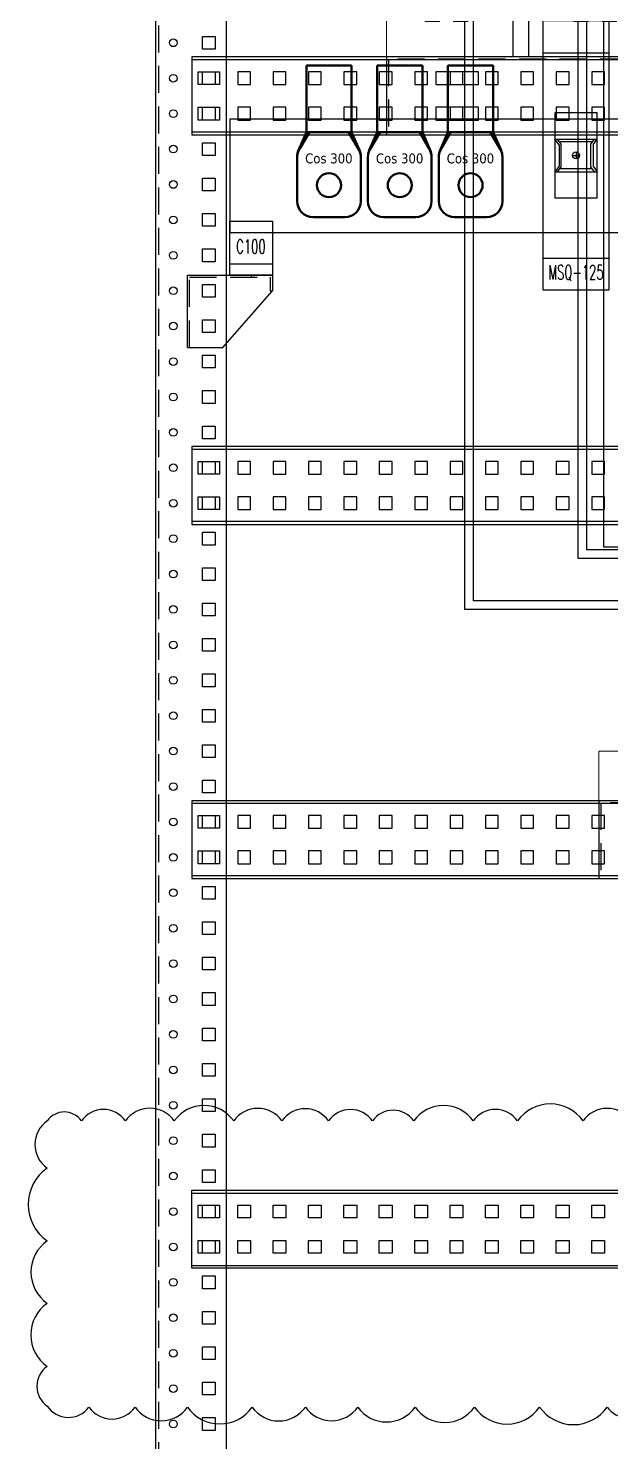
# Model space of a CAD drawing. Header units: millimetres. Extents: x 173893 to 258446, y -176540 to -123824.
# Drawn here: x 202029 to 202440, y -140554 to -139556 of the extents above; entities that cross this region are included whole.
import ezdxf

# ---------------------------------------------------------------- set-up
doc = ezdxf.new("R2010")
doc.units = ezdxf.units.MM
doc.header["$LTSCALE"] = 3
doc.linetypes.add('HIDDEN', pattern=[9.525, 6.35, -3.175])
for name, color, linetype in [('@.DM. NÉT CHÍNH', 7, 'Continuous'), ('@.VISIBLE', 7, 'Continuous'), ('EQUIPMENT', 4, 'Continuous'), ('Text', 7, 'Continuous')]:
    doc.layers.add(name, color=color, linetype=linetype)
doc.layers.add('Symbol (ISO)', color=7, linetype='Continuous', lineweight=25)
doc.layers.add('Visible (ISO)', color=7, linetype='Continuous', lineweight=50)
doc.styles.add('Ann_w01', font='romans.shx', dxfattribs={"width": 0.6, "bigfont": 'chineset.shx'})
doc.styles.add('Note Text (ISO)', font='tahoma.ttf')

# ---------------------------------------------------------------- blocks, each defined once
blk = doc.blocks.new('*U91')
at = {"color": 1, "lineweight": 5, "ltscale": 2}
for p, q in [((-200, 35), (-172.5, 35)), ((-200, 35), (-200, 0)), ((-162.5, 35), (-152.5, 35)), ((-142.5, 35), (-67.5, 35)), ((-57.5, 35), (-47.5, 35)), ((-37.5, 35), (37.5, 35)), ((57.5, 35), (47.5, 35)), ((67.5, 35), (142.5, 35)), ((152.5, 35), (162.5, 35)), ((172.5, 35), (200, 35)), ((200, 35), (200, 0)), ((200, 0), (-200, 0))]:
    blk.add_line(p, q, dxfattribs=at)
at = {"color": 252, "lineweight": 5, "ltscale": 2}
for p, q in [((-172.5, 35), (-172.5, 25)), ((-162.5, 35), (-162.5, 25)), ((-152.5, 35), (-152.5, 25)), ((-142.5, 35), (-142.5, 25)), ((-67.5, 35), (-67.5, 25)), ((-57.5, 35), (-57.5, 25)), ((-47.5, 35), (-47.5, 25)), ((-37.5, 35), (-37.5, 25)), ((37.5, 35), (37.5, 25)), ((47.5, 35), (57.5, 35)), ((47.5, 35), (47.5, 25)), ((57.5, 35), (57.5, 25)), ((67.5, 35), (67.5, 25)), ((142.5, 35), (142.5, 25)), ((152.5, 35), (162.5, 35)), ((152.5, 35), (152.5, 25)), ((162.5, 35), (162.5, 25)), ((172.5, 35), (172.5, 25)), ((-172.5, 25), (-162.5, 25)), ((-152.5, 25), (-142.5, 25)), ((-57.5, 25), (-67.5, 25)), ((-47.5, 25), (-37.5, 25)), ((47.5, 25), (37.5, 25)), ((57.5, 25), (67.5, 25)), ((152.5, 25), (142.5, 25)), ((162.5, 25), (172.5, 25)), ((-99.5, 0), (-110.5, 0)), ((99.5, 0), (110.5, 0))]:
    blk.add_line(p, q, dxfattribs=at)
at = {"color": 252}
for p, q in [((-114, 30), (-114, 35)), ((-96, 30), (-114, 30)), ((-110.5, 0), (-110.5, 30)), ((-99.5, 0), (-99.5, 30)), ((-96, 35), (-96, 30)), ((96, 35), (96, 30)), ((96, 30), (114, 30)), ((99.5, 0), (99.5, 30)), ((110.5, 0), (110.5, 30)), ((114, 30), (114, 35))]:
    blk.add_line(p, q, dxfattribs=at)
blk = doc.blocks.new('A$Cb9864b83')
at = {"layer": 'EQUIPMENT', "color": 2}
for p, q in [((0, 30), (30, 30)), ((0, 8), (30, 8))]:
    blk.add_line(p, q, dxfattribs=at)
blk.add_lwpolyline([(0, 38), (30, 38), (30, 0), (0, 0)], close=True, dxfattribs=at)
blk = doc.blocks.new('*U2989')
at = {"layer": '@.DM. NÉT CHÍNH', "color": 1}
for p, q in [((0, 53), (924, 53)), ((0, 2), (924, 2))]:
    blk.add_line(p, q, dxfattribs=at)
for points in [[(0, 55), (924, 55), (924, 0), (0, 0)], [(19.5, 44.5), (19.5, 35.5), (4.5, 35.5), (4.5, 44.5)], [(32.5, 44.5), (41.5, 44.5), (41.5, 35.5), (32.5, 35.5)], [(57.5, 44.5), (66.5, 44.5), (66.5, 35.5), (57.5, 35.5)], [(82.5, 44.5), (91.5, 44.5), (91.5, 35.5), (82.5, 35.5)], [(107.5, 44.5), (116.5, 44.5), (116.5, 35.5), (107.5, 35.5)], [(132.5, 44.5), (141.5, 44.5), (141.5, 35.5), (132.5, 35.5)], [(157.5, 44.5), (166.5, 44.5), (166.5, 35.5), (157.5, 35.5)], [(182.5, 44.5), (191.5, 44.5), (191.5, 35.5), (182.5, 35.5)], [(207.5, 44.5), (216.5, 44.5), (216.5, 35.5), (207.5, 35.5)], [(232.5, 44.5), (241.5, 44.5), (241.5, 35.5), (232.5, 35.5)], [(257.5, 44.5), (266.5, 44.5), (266.5, 35.5), (257.5, 35.5)], [(282.5, 44.5), (291.5, 44.5), (291.5, 35.5), (282.5, 35.5)], [(307.5, 44.5), (316.5, 44.5), (316.5, 35.5), (307.5, 35.5)], [(332.5, 44.5), (341.5, 44.5), (341.5, 35.5), (332.5, 35.5)], [(357.5, 44.5), (366.5, 44.5), (366.5, 35.5), (357.5, 35.5)], [(382.5, 44.5), (391.5, 44.5), (391.5, 35.5), (382.5, 35.5)], [(407.5, 44.5), (416.5, 44.5), (416.5, 35.5), (407.5, 35.5)], [(432.5, 44.5), (441.5, 44.5), (441.5, 35.5), (432.5, 35.5)], [(457.5, 44.5), (466.5, 44.5), (466.5, 35.5), (457.5, 35.5)], [(482.5, 44.5), (491.5, 44.5), (491.5, 35.5), (482.5, 35.5)], [(507.5, 44.5), (516.5, 44.5), (516.5, 35.5), (507.5, 35.5)], [(532.5, 44.5), (541.5, 44.5), (541.5, 35.5), (532.5, 35.5)], [(557.5, 44.5), (566.5, 44.5), (566.5, 35.5), (557.5, 35.5)], [(582.5, 44.5), (591.5, 44.5), (591.5, 35.5), (582.5, 35.5)], [(607.5, 44.5), (616.5, 44.5), (616.5, 35.5), (607.5, 35.5)], [(632.5, 44.5), (641.5, 44.5), (641.5, 35.5), (632.5, 35.5)], [(657.5, 44.5), (666.5, 44.5), (666.5, 35.5), (657.5, 35.5)], [(682.5, 44.5), (691.5, 44.5), (691.5, 35.5), (682.5, 35.5)], [(707.5, 44.5), (716.5, 44.5), (716.5, 35.5), (707.5, 35.5)], [(732.5, 44.5), (741.5, 44.5), (741.5, 35.5), (732.5, 35.5)], [(757.5, 44.5), (766.5, 44.5), (766.5, 35.5), (757.5, 35.5)], [(782.5, 44.5), (791.5, 44.5), (791.5, 35.5), (782.5, 35.5)], [(807.5, 44.5), (816.5, 44.5), (816.5, 35.5), (807.5, 35.5)], [(832.5, 44.5), (841.5, 44.5), (841.5, 35.5), (832.5, 35.5)], [(857.5, 44.5), (866.5, 44.5), (866.5, 35.5), (857.5, 35.5)], [(882.5, 44.5), (891.5, 44.5), (891.5, 35.5), (882.5, 35.5)], [(904.5, 44.5), (904.5, 35.5), (919.5, 35.5), (919.5, 44.5)], [(19.5, 19.5), (19.5, 10.5), (4.5, 10.5), (4.5, 19.5)], [(32.5, 19.5), (41.5, 19.5), (41.5, 10.5), (32.5, 10.5)], [(57.5, 19.5), (66.5, 19.5), (66.5, 10.5), (57.5, 10.5)], [(82.5, 19.5), (91.5, 19.5), (91.5, 10.5), (82.5, 10.5)], [(107.5, 19.5), (116.5, 19.5), (116.5, 10.5), (107.5, 10.5)], [(132.5, 19.5), (141.5, 19.5), (141.5, 10.5), (132.5, 10.5)], [(157.5, 19.5), (166.5, 19.5), (166.5, 10.5), (157.5, 10.5)], [(182.5, 19.5), (191.5, 19.5), (191.5, 10.5), (182.5, 10.5)], [(207.5, 19.5), (216.5, 19.5), (216.5, 10.5), (207.5, 10.5)], [(232.5, 19.5), (241.5, 19.5), (241.5, 10.5), (232.5, 10.5)], [(257.5, 19.5), (266.5, 19.5), (266.5, 10.5), (257.5, 10.5)], [(282.5, 19.5), (291.5, 19.5), (291.5, 10.5), (282.5, 10.5)], [(307.5, 19.5), (316.5, 19.5), (316.5, 10.5), (307.5, 10.5)], [(332.5, 19.5), (341.5, 19.5), (341.5, 10.5), (332.5, 10.5)], [(357.5, 19.5), (366.5, 19.5), (366.5, 10.5), (357.5, 10.5)], [(382.5, 19.5), (391.5, 19.5), (391.5, 10.5), (382.5, 10.5)], [(407.5, 19.5), (416.5, 19.5), (416.5, 10.5), (407.5, 10.5)], [(432.5, 19.5), (441.5, 19.5), (441.5, 10.5), (432.5, 10.5)], [(457.5, 19.5), (466.5, 19.5), (466.5, 10.5), (457.5, 10.5)], [(482.5, 19.5), (491.5, 19.5), (491.5, 10.5), (482.5, 10.5)], [(507.5, 19.5), (516.5, 19.5), (516.5, 10.5), (507.5, 10.5)], [(532.5, 19.5), (541.5, 19.5), (541.5, 10.5), (532.5, 10.5)], [(557.5, 19.5), (566.5, 19.5), (566.5, 10.5), (557.5, 10.5)], [(582.5, 19.5), (591.5, 19.5), (591.5, 10.5), (582.5, 10.5)], [(607.5, 19.5), (616.5, 19.5), (616.5, 10.5), (607.5, 10.5)], [(632.5, 19.5), (641.5, 19.5), (641.5, 10.5), (632.5, 10.5)], [(657.5, 19.5), (666.5, 19.5), (666.5, 10.5), (657.5, 10.5)], [(682.5, 19.5), (691.5, 19.5), (691.5, 10.5), (682.5, 10.5)], [(707.5, 19.5), (716.5, 19.5), (716.5, 10.5), (707.5, 10.5)], [(732.5, 19.5), (741.5, 19.5), (741.5, 10.5), (732.5, 10.5)], [(757.5, 19.5), (766.5, 19.5), (766.5, 10.5), (757.5, 10.5)], [(782.5, 19.5), (791.5, 19.5), (791.5, 10.5), (782.5, 10.5)], [(807.5, 19.5), (816.5, 19.5), (816.5, 10.5), (807.5, 10.5)], [(832.5, 19.5), (841.5, 19.5), (841.5, 10.5), (832.5, 10.5)], [(857.5, 19.5), (866.5, 19.5), (866.5, 10.5), (857.5, 10.5)], [(882.5, 19.5), (891.5, 19.5), (891.5, 10.5), (882.5, 10.5)], [(904.5, 19.5), (904.5, 10.5), (919.5, 10.5), (919.5, 19.5)]]:
    blk.add_lwpolyline(points, close=True, dxfattribs=at)

msp = doc.modelspace()

# ---------------------------------------------------------------- linework, layer by layer
for p, q in [((202186.38, -139730.4), (202186.38, -139731.9)), ((202166.38, -139781.4), (202201.38, -139741.4)), ((202199.88, -139741.4), (202201.38, -139741.4)), ((202141.38, -139781.4), (202166.38, -139781.4))]:
    msp.add_line(p, q)
for points in [[(202281.88, -139631.4), (202681.88, -139631.4), (202681.88, -139576.4), (202281.88, -139576.4)], [(202316.88, -139595.9), (202346.88, -139595.9), (202346.88, -139586.9), (202316.88, -139586.9)], [(202316.88, -139620.9), (202346.88, -139620.9), (202346.88, -139611.9), (202316.88, -139611.9)], [(202431.88, -140156.4), (202831.88, -140156.4), (202831.88, -140101.4), (202431.88, -140101.4)]]:
    msp.add_lwpolyline(points, close=True)
at = {"linetype": 'HIDDEN'}
for points in [[(202680.38, -139631.4), (202680.38, -139577.9), (202283.38, -139577.9), (202283.38, -139631.4)], [(202142.88, -139781.4), (202142.88, -139731.9), (202199.88, -139731.9), (202199.88, -139741.4)], [(202830.38, -140156.4), (202830.38, -140102.9), (202433.38, -140102.9), (202433.38, -140156.4)]]:
    msp.add_lwpolyline(points, dxfattribs=at)
msp.add_lwpolyline([(202141.38, -139781.4), (202141.38, -139730.4), (202201.38, -139730.4), (202201.38, -139741.4)])
at = {"layer": '@.DM. NÉT CHÍNH', "color": 1}
for p, q in [((203068.38, -139578.4), (202144.38, -139578.4)), ((203068.38, -139629.4), (202144.38, -139629.4)), ((203068.38, -139853.4), (202144.38, -139853.4)), ((203068.38, -139904.4), (202144.38, -139904.4)), ((203068.38, -140103.4), (202144.38, -140103.4)), ((203068.38, -140154.4), (202144.38, -140154.4))]:
    msp.add_line(p, q, dxfattribs=at)
at = {"layer": '@.DM. NÉT CHÍNH'}
msp.add_lwpolyline([(203093.88, -139066.4), (202118.88, -139066.4), (202118.88, -141166.4), (203093.88, -141166.4)], close=True, dxfattribs=at)
at = {"layer": '@.DM. NÉT CHÍNH', "linetype": 'HIDDEN'}
msp.add_lwpolyline([(203091.88, -139068.4), (202120.88, -139068.4), (202120.88, -141164.4), (203091.88, -141164.4)], close=True, dxfattribs=at)
at = {"layer": '@.DM. NÉT CHÍNH'}
msp.add_lwpolyline([(202168.88, -141166.4), (202168.88, -139066.4)], dxfattribs=at)
at = {"layer": '@.DM. NÉT CHÍNH', "linetype": 'Continuous'}
for points in [[(202489.38, -140076.4), (202489.38, -139966.4), (202337.38, -139966.4), (202337.38, -139471.4)], [(202495.38, -140076.4), (202495.38, -139960.4), (202343.38, -139960.4), (202343.38, -139471.4)]]:
    msp.add_lwpolyline(points, dxfattribs=at)
at = {"layer": '@.DM. NÉT CHÍNH', "color": 2}
for points in [[(202160.88, -139561.9), (202160.88, -139570.9), (202151.88, -139570.9), (202151.88, -139561.9)], [(202160.88, -139586.9), (202160.88, -139595.9), (202151.88, -139595.9), (202151.88, -139586.9)], [(202160.88, -139611.9), (202160.88, -139620.9), (202151.88, -139620.9), (202151.88, -139611.9)], [(202160.88, -139636.9), (202160.88, -139645.9), (202151.88, -139645.9), (202151.88, -139636.9)], [(202160.88, -139661.9), (202160.88, -139670.9), (202151.88, -139670.9), (202151.88, -139661.9)], [(202160.88, -139686.9), (202160.88, -139695.9), (202151.88, -139695.9), (202151.88, -139686.9)], [(202160.88, -139711.9), (202160.88, -139720.9), (202151.88, -139720.9), (202151.88, -139711.9)], [(202160.88, -139736.9), (202160.88, -139745.9), (202151.88, -139745.9), (202151.88, -139736.9)], [(202160.88, -139761.9), (202160.88, -139770.9), (202151.88, -139770.9), (202151.88, -139761.9)], [(202160.88, -139786.9), (202160.88, -139795.9), (202151.88, -139795.9), (202151.88, -139786.9)], [(202160.88, -139811.9), (202160.88, -139820.9), (202151.88, -139820.9), (202151.88, -139811.9)], [(202160.88, -139836.9), (202160.88, -139845.9), (202151.88, -139845.9), (202151.88, -139836.9)], [(202160.88, -139861.9), (202160.88, -139870.9), (202151.88, -139870.9), (202151.88, -139861.9)], [(202160.88, -139886.9), (202160.88, -139895.9), (202151.88, -139895.9), (202151.88, -139886.9)], [(202160.88, -139911.9), (202160.88, -139920.9), (202151.88, -139920.9), (202151.88, -139911.9)], [(202160.88, -139936.9), (202160.88, -139945.9), (202151.88, -139945.9), (202151.88, -139936.9)], [(202160.88, -139961.9), (202160.88, -139970.9), (202151.88, -139970.9), (202151.88, -139961.9)], [(202160.88, -139986.9), (202160.88, -139995.9), (202151.88, -139995.9), (202151.88, -139986.9)], [(202160.88, -140011.9), (202160.88, -140020.9), (202151.88, -140020.9), (202151.88, -140011.9)], [(202160.88, -140036.9), (202160.88, -140045.9), (202151.88, -140045.9), (202151.88, -140036.9)], [(202160.88, -140061.9), (202160.88, -140070.9), (202151.88, -140070.9), (202151.88, -140061.9)], [(202160.88, -140086.9), (202160.88, -140095.9), (202151.88, -140095.9), (202151.88, -140086.9)], [(202160.88, -140111.9), (202160.88, -140120.9), (202151.88, -140120.9), (202151.88, -140111.9)], [(202160.88, -140136.9), (202160.88, -140145.9), (202151.88, -140145.9), (202151.88, -140136.9)], [(202160.88, -140161.9), (202160.88, -140170.9), (202151.88, -140170.9), (202151.88, -140161.9)], [(202160.88, -140186.9), (202160.88, -140195.9), (202151.88, -140195.9), (202151.88, -140186.9)], [(202160.88, -140211.9), (202160.88, -140220.9), (202151.88, -140220.9), (202151.88, -140211.9)], [(202160.88, -140236.9), (202160.88, -140245.9), (202151.88, -140245.9), (202151.88, -140236.9)], [(202160.88, -140261.9), (202160.88, -140270.9), (202151.88, -140270.9), (202151.88, -140261.9)], [(202160.88, -140286.9), (202160.88, -140295.9), (202151.88, -140295.9), (202151.88, -140286.9)], [(202160.88, -140311.9), (202160.88, -140320.9), (202151.88, -140320.9), (202151.88, -140311.9)], [(202160.88, -140336.9), (202160.88, -140345.9), (202151.88, -140345.9), (202151.88, -140336.9)], [(202160.88, -140361.9), (202160.88, -140370.9), (202151.88, -140370.9), (202151.88, -140361.9)], [(202160.88, -140386.9), (202160.88, -140395.9), (202151.88, -140395.9), (202151.88, -140386.9)], [(202160.88, -140411.9), (202160.88, -140420.9), (202151.88, -140420.9), (202151.88, -140411.9)], [(202160.88, -140436.9), (202160.88, -140445.9), (202151.88, -140445.9), (202151.88, -140436.9)], [(202160.88, -140461.9), (202160.88, -140470.9), (202151.88, -140470.9), (202151.88, -140461.9)], [(202160.88, -140486.9), (202160.88, -140495.9), (202151.88, -140495.9), (202151.88, -140486.9)], [(202160.88, -140511.9), (202160.88, -140520.9), (202151.88, -140520.9), (202151.88, -140511.9)], [(202160.88, -140536.9), (202160.88, -140545.9), (202151.88, -140545.9), (202151.88, -140536.9)]]:
    msp.add_lwpolyline(points, close=True, dxfattribs=at)
at = {"layer": '@.DM. NÉT CHÍNH', "color": 1}
for points in [[(203068.38, -139576.4), (202144.38, -139576.4), (202144.38, -139631.4), (203068.38, -139631.4)], [(202163.88, -139586.9), (202163.88, -139595.9), (202148.88, -139595.9), (202148.88, -139586.9)], [(202185.88, -139586.9), (202176.88, -139586.9), (202176.88, -139595.9), (202185.88, -139595.9)], [(202210.88, -139586.9), (202201.88, -139586.9), (202201.88, -139595.9), (202210.88, -139595.9)], [(202235.88, -139586.9), (202226.88, -139586.9), (202226.88, -139595.9), (202235.88, -139595.9)], [(202260.88, -139586.9), (202251.88, -139586.9), (202251.88, -139595.9), (202260.88, -139595.9)], [(202285.88, -139586.9), (202276.88, -139586.9), (202276.88, -139595.9), (202285.88, -139595.9)], [(202310.88, -139586.9), (202301.88, -139586.9), (202301.88, -139595.9), (202310.88, -139595.9)], [(202335.88, -139586.9), (202326.88, -139586.9), (202326.88, -139595.9), (202335.88, -139595.9)], [(202360.88, -139586.9), (202351.88, -139586.9), (202351.88, -139595.9), (202360.88, -139595.9)], [(202385.88, -139586.9), (202376.88, -139586.9), (202376.88, -139595.9), (202385.88, -139595.9)], [(202410.88, -139586.9), (202401.88, -139586.9), (202401.88, -139595.9), (202410.88, -139595.9)], [(202435.88, -139586.9), (202426.88, -139586.9), (202426.88, -139595.9), (202435.88, -139595.9)], [(202163.88, -139611.9), (202163.88, -139620.9), (202148.88, -139620.9), (202148.88, -139611.9)], [(202185.88, -139611.9), (202176.88, -139611.9), (202176.88, -139620.9), (202185.88, -139620.9)], [(202210.88, -139611.9), (202201.88, -139611.9), (202201.88, -139620.9), (202210.88, -139620.9)], [(202235.88, -139611.9), (202226.88, -139611.9), (202226.88, -139620.9), (202235.88, -139620.9)], [(202260.88, -139611.9), (202251.88, -139611.9), (202251.88, -139620.9), (202260.88, -139620.9)], [(202285.88, -139611.9), (202276.88, -139611.9), (202276.88, -139620.9), (202285.88, -139620.9)], [(202310.88, -139611.9), (202301.88, -139611.9), (202301.88, -139620.9), (202310.88, -139620.9)], [(202335.88, -139611.9), (202326.88, -139611.9), (202326.88, -139620.9), (202335.88, -139620.9)], [(202360.88, -139611.9), (202351.88, -139611.9), (202351.88, -139620.9), (202360.88, -139620.9)], [(202385.88, -139611.9), (202376.88, -139611.9), (202376.88, -139620.9), (202385.88, -139620.9)], [(202410.88, -139611.9), (202401.88, -139611.9), (202401.88, -139620.9), (202410.88, -139620.9)], [(202435.88, -139611.9), (202426.88, -139611.9), (202426.88, -139620.9), (202435.88, -139620.9)], [(203068.38, -139851.4), (202144.38, -139851.4), (202144.38, -139906.4), (203068.38, -139906.4)], [(202163.88, -139861.9), (202163.88, -139870.9), (202148.88, -139870.9), (202148.88, -139861.9)], [(202185.88, -139861.9), (202176.88, -139861.9), (202176.88, -139870.9), (202185.88, -139870.9)], [(202210.88, -139861.9), (202201.88, -139861.9), (202201.88, -139870.9), (202210.88, -139870.9)], [(202235.88, -139861.9), (202226.88, -139861.9), (202226.88, -139870.9), (202235.88, -139870.9)], [(202260.88, -139861.9), (202251.88, -139861.9), (202251.88, -139870.9), (202260.88, -139870.9)], [(202285.88, -139861.9), (202276.88, -139861.9), (202276.88, -139870.9), (202285.88, -139870.9)], [(202310.88, -139861.9), (202301.88, -139861.9), (202301.88, -139870.9), (202310.88, -139870.9)], [(202335.88, -139861.9), (202326.88, -139861.9), (202326.88, -139870.9), (202335.88, -139870.9)], [(202360.88, -139861.9), (202351.88, -139861.9), (202351.88, -139870.9), (202360.88, -139870.9)], [(202385.88, -139861.9), (202376.88, -139861.9), (202376.88, -139870.9), (202385.88, -139870.9)], [(202410.88, -139861.9), (202401.88, -139861.9), (202401.88, -139870.9), (202410.88, -139870.9)], [(202435.88, -139861.9), (202426.88, -139861.9), (202426.88, -139870.9), (202435.88, -139870.9)], [(202163.88, -139886.9), (202163.88, -139895.9), (202148.88, -139895.9), (202148.88, -139886.9)], [(202185.88, -139886.9), (202176.88, -139886.9), (202176.88, -139895.9), (202185.88, -139895.9)], [(202210.88, -139886.9), (202201.88, -139886.9), (202201.88, -139895.9), (202210.88, -139895.9)], [(202235.88, -139886.9), (202226.88, -139886.9), (202226.88, -139895.9), (202235.88, -139895.9)], [(202260.88, -139886.9), (202251.88, -139886.9), (202251.88, -139895.9), (202260.88, -139895.9)], [(202285.88, -139886.9), (202276.88, -139886.9), (202276.88, -139895.9), (202285.88, -139895.9)], [(202310.88, -139886.9), (202301.88, -139886.9), (202301.88, -139895.9), (202310.88, -139895.9)], [(202335.88, -139886.9), (202326.88, -139886.9), (202326.88, -139895.9), (202335.88, -139895.9)], [(202360.88, -139886.9), (202351.88, -139886.9), (202351.88, -139895.9), (202360.88, -139895.9)], [(202385.88, -139886.9), (202376.88, -139886.9), (202376.88, -139895.9), (202385.88, -139895.9)], [(202410.88, -139886.9), (202401.88, -139886.9), (202401.88, -139895.9), (202410.88, -139895.9)], [(202435.88, -139886.9), (202426.88, -139886.9), (202426.88, -139895.9), (202435.88, -139895.9)], [(203068.38, -140101.4), (202144.38, -140101.4), (202144.38, -140156.4), (203068.38, -140156.4)], [(202163.88, -140111.9), (202163.88, -140120.9), (202148.88, -140120.9), (202148.88, -140111.9)], [(202185.88, -140111.9), (202176.88, -140111.9), (202176.88, -140120.9), (202185.88, -140120.9)], [(202210.88, -140111.9), (202201.88, -140111.9), (202201.88, -140120.9), (202210.88, -140120.9)], [(202235.88, -140111.9), (202226.88, -140111.9), (202226.88, -140120.9), (202235.88, -140120.9)], [(202260.88, -140111.9), (202251.88, -140111.9), (202251.88, -140120.9), (202260.88, -140120.9)], [(202285.88, -140111.9), (202276.88, -140111.9), (202276.88, -140120.9), (202285.88, -140120.9)], [(202310.88, -140111.9), (202301.88, -140111.9), (202301.88, -140120.9), (202310.88, -140120.9)], [(202335.88, -140111.9), (202326.88, -140111.9), (202326.88, -140120.9), (202335.88, -140120.9)], [(202360.88, -140111.9), (202351.88, -140111.9), (202351.88, -140120.9), (202360.88, -140120.9)], [(202385.88, -140111.9), (202376.88, -140111.9), (202376.88, -140120.9), (202385.88, -140120.9)], [(202410.88, -140111.9), (202401.88, -140111.9), (202401.88, -140120.9), (202410.88, -140120.9)], [(202435.88, -140111.9), (202426.88, -140111.9), (202426.88, -140120.9), (202435.88, -140120.9)], [(202163.88, -140136.9), (202163.88, -140145.9), (202148.88, -140145.9), (202148.88, -140136.9)], [(202185.88, -140136.9), (202176.88, -140136.9), (202176.88, -140145.9), (202185.88, -140145.9)], [(202210.88, -140136.9), (202201.88, -140136.9), (202201.88, -140145.9), (202210.88, -140145.9)], [(202235.88, -140136.9), (202226.88, -140136.9), (202226.88, -140145.9), (202235.88, -140145.9)], [(202260.88, -140136.9), (202251.88, -140136.9), (202251.88, -140145.9), (202260.88, -140145.9)], [(202285.88, -140136.9), (202276.88, -140136.9), (202276.88, -140145.9), (202285.88, -140145.9)], [(202310.88, -140136.9), (202301.88, -140136.9), (202301.88, -140145.9), (202310.88, -140145.9)], [(202335.88, -140136.9), (202326.88, -140136.9), (202326.88, -140145.9), (202335.88, -140145.9)], [(202360.88, -140136.9), (202351.88, -140136.9), (202351.88, -140145.9), (202360.88, -140145.9)], [(202385.88, -140136.9), (202376.88, -140136.9), (202376.88, -140145.9), (202385.88, -140145.9)], [(202410.88, -140136.9), (202401.88, -140136.9), (202401.88, -140145.9), (202410.88, -140145.9)], [(202435.88, -140136.9), (202426.88, -140136.9), (202426.88, -140145.9), (202435.88, -140145.9)]]:
    msp.add_lwpolyline(points, close=True, dxfattribs=at)
at = {"layer": '@.DM. NÉT CHÍNH', "linetype": 'Continuous'}
msp.add_lwpolyline([(202454.71, -140327.43, 0.520567), (202420.78, -140327.43, 0.520567), (202374.56, -140327.43, 0.520567), (202343.24, -140327.43, 0.520567), (202301.19, -140327.43, 0.520567), (202272.02, -140327.43, 0.520567), (202241.04, -140327.43, 0.520567), (202208.08, -140327.43, 0.520567), (202174.04, -140327.43, 0.520567), (202132.05, -140327.43, 0.520567), (202097.51, -140327.43, 0.520567), (202066.48, -140327.43, 0.520567), (202042.28, -140327.43, 0.520567), (202042.28, -140360.69, 0.520567), (202042.28, -140412.12, 0.520567), (202042.28, -140456.23, 0.520567), (202042.28, -140500.74, 0.520567), (202042.28, -140528.7, 0.520567), (202071.78, -140529.43, 0.520567), (202104.34, -140529.43, 0.520567), (202141.41, -140529.43, 0.520567), (202187.01, -140529.43, 0.520567), (202224.67, -140529.43, 0.520567), (202261.66, -140529.43, 0.520567), (202302.1, -140529.43, 0.520567), (202344.1, -140529.43, 0.520567), (202390.14, -140529.43, 0.520567), (202437.85, -140529.43, 0.520567), (202466, -140529.43, 0.520567)], format="xyb", dxfattribs=at)
at = {"layer": '@.DM. NÉT CHÍNH', "color": 2}
for centre in [(202131.38, -139566.4), (202131.38, -139591.4), (202131.38, -139616.4), (202131.38, -139641.4), (202131.38, -139666.4), (202131.38, -139691.4), (202131.38, -139716.4), (202131.38, -139741.4), (202131.38, -139766.4), (202131.38, -139791.4), (202131.38, -139816.4), (202131.38, -139841.4), (202131.38, -139866.4), (202131.38, -139891.4), (202131.38, -139916.4), (202131.38, -139941.4), (202131.38, -139966.4), (202131.38, -139991.4), (202131.38, -140016.4), (202131.38, -140041.4), (202131.38, -140066.4), (202131.38, -140091.4), (202131.38, -140116.4), (202131.38, -140141.4), (202131.38, -140166.4), (202131.38, -140191.4), (202131.38, -140216.4), (202131.38, -140241.4), (202131.38, -140266.4), (202131.38, -140291.4), (202131.38, -140316.4), (202131.38, -140341.4), (202131.38, -140366.4), (202131.38, -140391.4), (202131.38, -140416.4), (202131.38, -140441.4), (202131.38, -140466.4), (202131.38, -140491.4), (202131.38, -140516.4), (202131.38, -140541.4)]:
    msp.add_circle(centre, 2.7, dxfattribs=at)
at = {"layer": '@.VISIBLE', "color": 4}
for points in [[(202565.38, -140036.4), (202565.38, -139930.4), (202417.38, -139930.4), (202417.38, -139471.4)], [(202571.38, -140036.4), (202571.38, -139924.4), (202423.38, -139924.4), (202423.38, -139471.4)], [(202587.38, -140036.4), (202587.38, -139922.4), (202435.38, -139922.4), (202435.38, -139471.4)]]:
    msp.add_lwpolyline(points, dxfattribs=at)
at = {"layer": '@.VISIBLE', "color": 1}
msp.add_lwpolyline([(202171.38, -139700.4), (202730.33, -139700.4), (202730.33, -139620.4), (202171.38, -139620.4)], close=True, dxfattribs=at)
at = {"layer": '@.VISIBLE'}
for points in [[(202151.88, -139736.9), (202160.88, -139736.9), (202160.88, -139745.9), (202151.88, -139745.9)], [(202151.88, -139761.9), (202160.88, -139761.9), (202160.88, -139770.9), (202151.88, -139770.9)]]:
    msp.add_lwpolyline(points, close=True, dxfattribs=at)
at = {"layer": 'EQUIPMENT', "color": 6}
for p, q in [((202392.33, -139573.37), (202439.33, -139573.37)), ((202392.33, -139718.37), (202439.33, -139718.37))]:
    msp.add_line(p, q, dxfattribs=at)
at = {"layer": 'EQUIPMENT'}
for p, q in [((202400.83, -139634.37), (202430.83, -139634.37)), ((202403.83, -139638.37), (202400.83, -139634.37)), ((202427.45, -139636.37), (202404.2, -139636.37)), ((202427.83, -139638.37), (202430.83, -139634.37)), ((202413.33, -139645.87), (202418.33, -139645.87)), ((202415.83, -139643.37), (202415.83, -139648.37)), ((202403.83, -139653.37), (202400.83, -139657.37)), ((202400.83, -139657.37), (202430.83, -139657.37)), ((202427.45, -139655.37), (202404.2, -139655.37)), ((202427.83, -139653.37), (202430.83, -139657.37))]:
    msp.add_line(p, q, dxfattribs=at)
for points in [[(202392.33, -139550.87), (202392.33, -139740.87), (202439.33, -139740.87), (202439.33, -139550.87)], [(202400.83, -139615.87), (202400.83, -139675.87), (202430.83, -139675.87), (202430.83, -139615.87)]]:
    msp.add_lwpolyline(points, close=True, dxfattribs=at)
for points in [[(202402.7, -139657.37), (202405.33, -139653.87), (202405.33, -139637.87), (202402.7, -139634.37)], [(202428.95, -139657.37), (202426.33, -139653.87), (202426.33, -139637.87), (202428.95, -139634.37)], [(202403.83, -139638.37), (202403.83, -139653.37)], [(202427.83, -139638.37), (202427.83, -139653.37)]]:
    msp.add_lwpolyline(points, dxfattribs=at)
msp.add_circle((202415.83, -139645.87), 2.5, dxfattribs=at)
at = {"layer": 'Visible (ISO)'}
for p, q in [((202225.38, -139582.4), (202257.28, -139582.4)), ((202225.38, -139629.4), (202225.38, -139582.4)), ((202257.28, -139629.4), (202257.28, -139582.4)), ((202275.38, -139582.4), (202307.28, -139582.4)), ((202275.38, -139629.4), (202275.38, -139582.4)), ((202307.28, -139629.4), (202307.28, -139582.4)), ((202325.38, -139582.4), (202357.28, -139582.4)), ((202325.38, -139629.4), (202325.38, -139582.4)), ((202357.28, -139629.4), (202357.28, -139582.4)), ((202219.77, -139642.25), (202225.38, -139629.4)), ((202227.49, -139629.4), (202220.75, -139641.07)), ((202227.25, -139629.4), (202225.38, -139629.4)), ((202227.49, -139629.4), (202227.25, -139629.4)), ((202255.16, -139629.4), (202227.49, -139629.4)), ((202255.4, -139629.4), (202255.16, -139629.4)), ((202255.16, -139629.4), (202261.91, -139641.07)), ((202257.28, -139629.4), (202255.4, -139629.4)), ((202257.28, -139629.4), (202262.89, -139642.25)), ((202269.77, -139642.25), (202275.38, -139629.4)), ((202277.49, -139629.4), (202270.75, -139641.07)), ((202277.25, -139629.4), (202275.38, -139629.4)), ((202277.49, -139629.4), (202277.25, -139629.4)), ((202305.16, -139629.4), (202277.49, -139629.4)), ((202305.4, -139629.4), (202305.16, -139629.4)), ((202305.16, -139629.4), (202311.91, -139641.07)), ((202307.28, -139629.4), (202305.4, -139629.4)), ((202307.28, -139629.4), (202312.89, -139642.25)), ((202319.77, -139642.25), (202325.38, -139629.4)), ((202327.49, -139629.4), (202320.75, -139641.07)), ((202327.25, -139629.4), (202325.38, -139629.4)), ((202327.49, -139629.4), (202327.25, -139629.4)), ((202355.16, -139629.4), (202327.49, -139629.4)), ((202355.4, -139629.4), (202355.16, -139629.4)), ((202355.16, -139629.4), (202361.91, -139641.07)), ((202357.28, -139629.4), (202355.4, -139629.4)), ((202357.28, -139629.4), (202362.89, -139642.25)), ((202218.83, -139647.15), (202218.83, -139649.23)), ((202263.83, -139649.23), (202263.83, -139647.15)), ((202268.83, -139647.15), (202268.83, -139649.23)), ((202313.83, -139649.23), (202313.83, -139647.15)), ((202318.83, -139647.15), (202318.83, -139649.23)), ((202363.83, -139649.23), (202363.83, -139647.15)), ((202218.83, -139678.15), (202218.83, -139649.23)), ((202263.83, -139649.23), (202263.83, -139678.15)), ((202268.83, -139678.15), (202268.83, -139649.23)), ((202313.83, -139649.23), (202313.83, -139678.15)), ((202318.83, -139678.15), (202318.83, -139649.23)), ((202363.83, -139649.23), (202363.83, -139678.15)), ((202252.58, -139689.4), (202230.08, -139689.4)), ((202302.58, -139689.4), (202280.08, -139689.4)), ((202352.58, -139689.4), (202330.08, -139689.4))]:
    msp.add_line(p, q, dxfattribs=at)
for centre in [(202241.33, -139666.9), (202291.33, -139666.9), (202341.33, -139666.9)]:
    msp.add_circle(centre, 8.5, dxfattribs=at)
for centre, start, end in [((202230.08, -139646.75), 156.41071, 180), ((202252.58, -139646.75), 0, 23.58929), ((202280.08, -139646.75), 156.41071, 180), ((202302.58, -139646.75), 0, 23.58929), ((202330.08, -139646.75), 156.41071, 180), ((202352.58, -139646.75), 0, 23.58929), ((202230.08, -139678.15), 180, 270), ((202252.58, -139678.15), 270, 0), ((202280.08, -139678.15), 180, 270), ((202302.58, -139678.15), 270, 0), ((202330.08, -139678.15), 180, 270), ((202352.58, -139678.15), 270, 0)]:
    msp.add_arc(centre, 11.25, start, end, dxfattribs=at)
for points, knots in [([(202218.83, -139647.15), (202218.83, -139646.3), (202218.92, -139645.49), (202219.32, -139643.83), (202219.64, -139643.03), (202220.05, -139642.31)], [0, 0, 0, 0, 0.2576484, 0.2576484, 0.5551691, 0.5551691, 0.5551691, 0.5551691]), ([(202218.83, -139646.75), (202218.83, -139646.75), (202218.83, -139646.76), (202218.83, -139646.82), (202218.83, -139646.87), (202218.83, -139646.94), (202218.83, -139647), (202218.83, -139647.07), (202218.83, -139647.15)], [0.0385308, 0.0385308, 0.0385308, 0.0385308, 0.2083075, 0.2083075, 0.4166151, 0.4166151, 0.4166151, 0.5992828, 0.5992828, 0.5992828, 0.5992828]), ([(202220.75, -139641.07), (202220.72, -139641.12), (202220.69, -139641.17), (202220.47, -139641.56), (202220.26, -139641.93), (202220.05, -139642.31)], [-2.7849509, -2.7849509, -2.7849509, -2.7849509, -2.7426875, -2.7426875, -2.4435482, -2.4435482, -2.4435482, -2.4435482]), ([(202262.61, -139642.31), (202262.57, -139642.24), (202262.53, -139642.18), (202262.29, -139641.75), (202262.09, -139641.4), (202261.91, -139641.07)], [-1.5123533, -1.5123533, -1.5123533, -1.5123533, -1.4844499, -1.4844499, -1.3328662, -1.3328662, -1.3328662, -1.3328662]), ([(202262.61, -139642.31), (202263, -139643.02), (202263.32, -139643.82), (202263.73, -139645.47), (202263.83, -139646.29), (202263.83, -139647.15)], [0, 0, 0, 0, 0.2949033, 0.2949033, 0.5560146, 0.5560146, 0.5560146, 0.5560146]), ([(202263.83, -139647.15), (202263.83, -139647.07), (202263.83, -139647), (202263.83, -139646.94), (202263.83, -139646.87), (202263.83, -139646.82), (202263.83, -139646.76), (202263.83, -139646.75), (202263.83, -139646.75)], [0.2311564, 0.2311564, 0.2311564, 0.2311564, 0.4152197, 0.4152197, 0.4152197, 0.6228295, 0.6228295, 0.7919086, 0.7919086, 0.7919086, 0.7919086]), ([(202268.83, -139647.15), (202268.83, -139646.3), (202268.92, -139645.49), (202269.32, -139643.83), (202269.64, -139643.03), (202270.05, -139642.31)], [0, 0, 0, 0, 0.2576484, 0.2576484, 0.5551691, 0.5551691, 0.5551691, 0.5551691]), ([(202268.83, -139646.75), (202268.83, -139646.75), (202268.83, -139646.76), (202268.83, -139646.82), (202268.83, -139646.87), (202268.83, -139646.94), (202268.83, -139647), (202268.83, -139647.07), (202268.83, -139647.15)], [0.0385308, 0.0385308, 0.0385308, 0.0385308, 0.2083075, 0.2083075, 0.4166151, 0.4166151, 0.4166151, 0.5992828, 0.5992828, 0.5992828, 0.5992828]), ([(202270.75, -139641.07), (202270.72, -139641.12), (202270.69, -139641.17), (202270.47, -139641.56), (202270.26, -139641.93), (202270.05, -139642.31)], [-2.7849509, -2.7849509, -2.7849509, -2.7849509, -2.7426875, -2.7426875, -2.4435482, -2.4435482, -2.4435482, -2.4435482]), ([(202312.61, -139642.31), (202312.57, -139642.24), (202312.53, -139642.18), (202312.29, -139641.75), (202312.09, -139641.4), (202311.91, -139641.07)], [-1.5123533, -1.5123533, -1.5123533, -1.5123533, -1.4844499, -1.4844499, -1.3328662, -1.3328662, -1.3328662, -1.3328662]), ([(202312.61, -139642.31), (202313, -139643.02), (202313.32, -139643.82), (202313.73, -139645.47), (202313.83, -139646.29), (202313.83, -139647.15)], [0, 0, 0, 0, 0.2949033, 0.2949033, 0.5560146, 0.5560146, 0.5560146, 0.5560146]), ([(202313.83, -139647.15), (202313.83, -139647.07), (202313.83, -139647), (202313.83, -139646.94), (202313.83, -139646.87), (202313.83, -139646.82), (202313.83, -139646.76), (202313.83, -139646.75), (202313.83, -139646.75)], [0.2311564, 0.2311564, 0.2311564, 0.2311564, 0.4152197, 0.4152197, 0.4152197, 0.6228295, 0.6228295, 0.7919086, 0.7919086, 0.7919086, 0.7919086]), ([(202318.83, -139647.15), (202318.83, -139646.3), (202318.92, -139645.49), (202319.32, -139643.83), (202319.64, -139643.03), (202320.05, -139642.31)], [0, 0, 0, 0, 0.2576484, 0.2576484, 0.5551691, 0.5551691, 0.5551691, 0.5551691]), ([(202318.83, -139646.75), (202318.83, -139646.75), (202318.83, -139646.76), (202318.83, -139646.82), (202318.83, -139646.87), (202318.83, -139646.94), (202318.83, -139647), (202318.83, -139647.07), (202318.83, -139647.15)], [0.0385308, 0.0385308, 0.0385308, 0.0385308, 0.2083075, 0.2083075, 0.4166151, 0.4166151, 0.4166151, 0.5992828, 0.5992828, 0.5992828, 0.5992828]), ([(202320.75, -139641.07), (202320.72, -139641.12), (202320.69, -139641.17), (202320.47, -139641.56), (202320.26, -139641.93), (202320.05, -139642.31)], [-2.7849509, -2.7849509, -2.7849509, -2.7849509, -2.7426875, -2.7426875, -2.4435482, -2.4435482, -2.4435482, -2.4435482]), ([(202362.61, -139642.31), (202362.57, -139642.24), (202362.53, -139642.18), (202362.29, -139641.75), (202362.09, -139641.4), (202361.91, -139641.07)], [-1.5123533, -1.5123533, -1.5123533, -1.5123533, -1.4844499, -1.4844499, -1.3328662, -1.3328662, -1.3328662, -1.3328662]), ([(202362.61, -139642.31), (202363, -139643.02), (202363.32, -139643.82), (202363.73, -139645.47), (202363.83, -139646.29), (202363.83, -139647.15)], [0, 0, 0, 0, 0.2949033, 0.2949033, 0.5560146, 0.5560146, 0.5560146, 0.5560146]), ([(202363.83, -139647.15), (202363.83, -139647.07), (202363.83, -139647), (202363.83, -139646.94), (202363.83, -139646.87), (202363.83, -139646.82), (202363.83, -139646.76), (202363.83, -139646.75), (202363.83, -139646.75)], [0.2311564, 0.2311564, 0.2311564, 0.2311564, 0.4152197, 0.4152197, 0.4152197, 0.6228295, 0.6228295, 0.7919086, 0.7919086, 0.7919086, 0.7919086])]:
    msp.add_open_spline(points, degree=3, knots=knots, dxfattribs=at)

# ---------------------------------------------------------------- block references
for name, p in [('*U91', (202481.88, -139576.4)), ('A$Cb9864b83', (202171.38, -139730.4)), ('*U91', (202631.88, -140101.4))]:
    msp.add_blockref(name, p)
at = {"layer": '@.DM. NÉT CHÍNH'}
msp.add_blockref('*U2989', (202144.38, -140431.4), dxfattribs=at)

# ---------------------------------------------------------------- texts
at = {"layer": '@.VISIBLE', "color": 151, "insert": (202415.83, -139728.87), "char_height": 10, "attachment_point": 5, "style": 'Ann_w01'}
msp.add_mtext('\\A1;MSQ-125', dxfattribs=at)
at = {"layer": 'Symbol (ISO)', "char_height": 7, "width": 34.064, "attachment_point": 1, "style": 'Note Text (ISO)'}
for insert in [(202224.48, -139644.5), (202274.48, -139644.5), (202324.48, -139644.5)]:
    msp.add_mtext('{\\fTahoma|b0|i0;\\H7.0000;Cos 300}', dxfattribs=dict(at, insert=insert))
at = {"layer": 'Text', "lineweight": 0, "ltscale": 5, "insert": (202175.78, -139705.17), "char_height": 10, "attachment_point": 1, "style": 'Ann_w01'}
msp.add_mtext_dynamic_manual_height_columns('C100', width=103.6037, gutter_width=2.5, heights=[0], dxfattribs=at)

doc.saveas('drawing.dxf')
